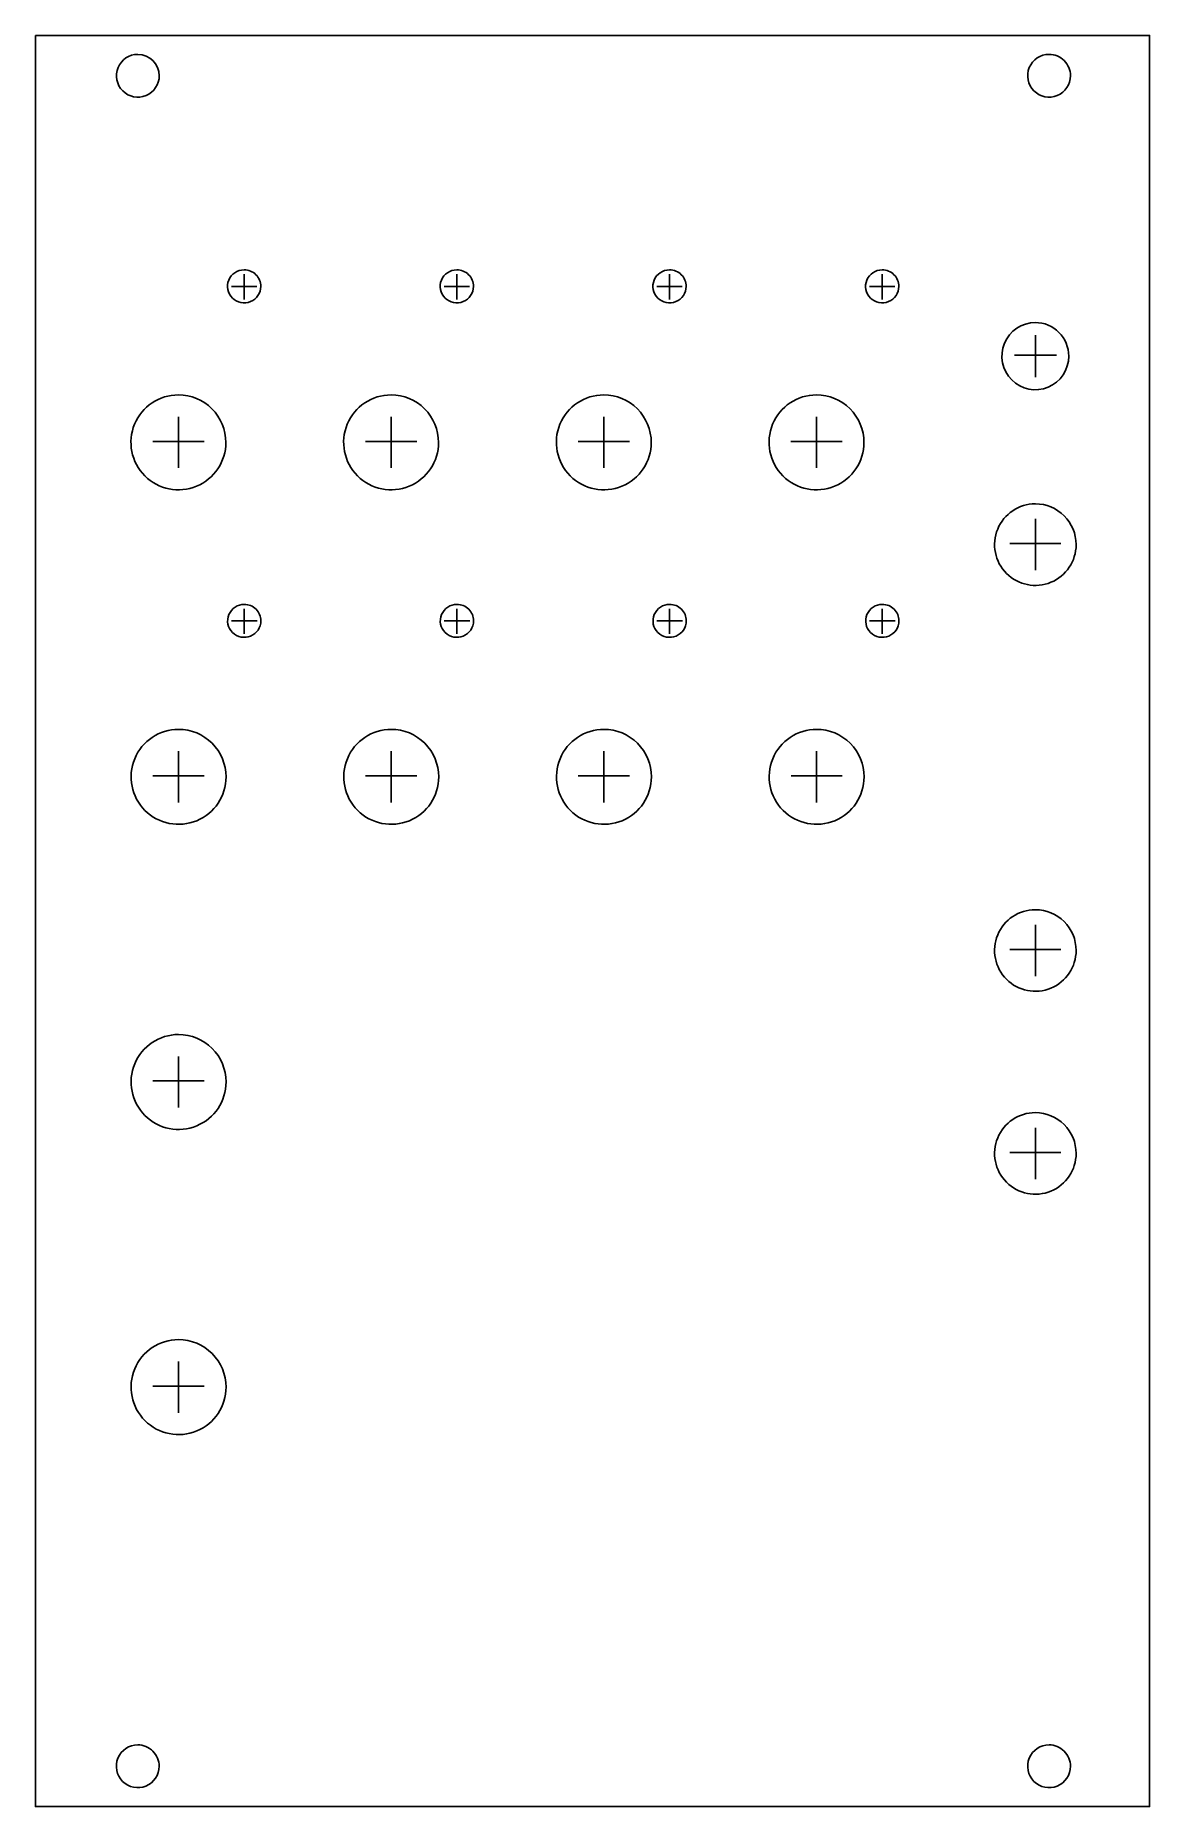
# Model space of a CAD drawing. Extents: x 0 to 81, y 169 to 297.
import ezdxf

# ---------------------------------------------------------------- set-up
doc = ezdxf.new("R2010")
doc.units = 0
doc.layers.add('panel_edge_cuts', color=7, linetype='CONTINUOUS')
doc.layers.add('panel_holes', color=7, linetype='CONTINUOUS')

msp = doc.modelspace()

# ---------------------------------------------------------------- linework, layer by layer
at = {"layer": 'panel_edge_cuts', "color": 7}
for points in [[(0.077194, 296.922815), (80.822822, 296.922815), (80.822822, 168.577185), (0.077194, 168.577185)], [(7.499997, 295.551516)], [(73.540001, 295.551516)], [(7.494874, 173.051495)], [(73.540001, 173.051495)]]:
    msp.add_lwpolyline(points, close=True, dxfattribs=at)
for points in [[(7.499997, 295.551516), (6.872468, 295.551516), (6.306729, 295.173501), (6.066584, 294.59374)], [(9.051512, 294.000001), (9.051512, 294.856879), (8.356875, 295.551516), (7.499997, 295.551516)], [(73.540001, 295.551516), (72.912472, 295.551516), (72.346733, 295.173501), (72.106588, 294.59374)], [(74.637088, 295.097088), (74.346122, 295.388053), (73.951488, 295.551516), (73.540001, 295.551516)], [(6.066584, 294.59374), (5.826439, 294.013978), (5.95918, 293.346644), (6.40291, 292.902914)], [(8.093736, 292.566588), (8.673498, 292.806733), (9.051512, 293.372471), (9.051512, 294.000001)], [(72.106588, 294.59374), (71.866443, 294.013978), (71.999184, 293.346644), (72.442914, 292.902914)], [(74.13374, 292.566588), (74.713502, 292.806733), (75.091516, 293.372471), (75.091516, 294.000001)], [(75.091516, 294.000001), (75.091516, 294.411488), (74.928053, 294.806122), (74.637088, 295.097088)], [(6.40291, 292.902914), (6.84664, 292.459184), (7.513975, 292.326442), (8.093736, 292.566588)], [(72.442914, 292.902914), (72.886644, 292.459184), (73.553979, 292.326442), (74.13374, 292.566588)], [(6.061461, 172.093719), (5.821316, 171.513958), (5.954057, 170.846623), (6.397787, 170.402893)], [(7.494874, 173.051495), (6.867345, 173.051495), (6.301606, 172.673481), (6.061461, 172.093719)], [(8.591961, 172.597067), (8.300995, 172.888032), (7.906361, 173.051495), (7.494874, 173.051495)], [(9.046389, 171.49998), (9.046389, 171.911467), (8.882926, 172.306101), (8.591961, 172.597067)], [(72.106588, 172.093719), (71.866443, 171.513958), (71.999184, 170.846623), (72.442914, 170.402893)], [(73.540001, 173.051495), (72.912472, 173.051495), (72.346733, 172.673481), (72.106588, 172.093719)], [(74.637088, 172.597067), (74.346122, 172.888032), (73.951488, 173.051495), (73.540001, 173.051495)], [(75.091516, 171.49998), (75.091516, 171.911467), (74.928053, 172.306101), (74.637088, 172.597067)], [(8.088613, 170.066567), (8.668375, 170.306712), (9.046389, 170.872451), (9.046389, 171.49998)], [(74.13374, 170.066567), (74.713502, 170.306712), (75.091516, 170.872451), (75.091516, 171.49998)], [(6.397787, 170.402893), (6.841517, 169.959163), (7.508852, 169.826422), (8.088613, 170.066567)], [(72.442914, 170.402893), (72.886644, 169.959163), (73.553979, 169.826422), (74.13374, 170.066567)]]:
    msp.add_open_spline(points, degree=3, dxfattribs=at)
at = {"layer": 'panel_holes', "color": 7}
for points in [[(15.202837, 279.932477)], [(30.616737, 279.932477)], [(46.030637, 279.932477)], [(61.444537, 279.932477)], [(72.543714, 276.11755)], [(10.440374, 270.873113)], [(25.854264, 270.873113)], [(41.268174, 270.873113)], [(56.682074, 270.873113)], [(72.543678, 262.980305)], [(15.213237, 255.694987)], [(30.627137, 255.694987)], [(46.041037, 255.694987)], [(61.454837, 255.694987)], [(10.450674, 246.635613)], [(25.864604, 246.635613)], [(41.278474, 246.635613)], [(56.692374, 246.635613)], [(72.543678, 233.569206)], [(10.450674, 224.525213)], [(72.543678, 218.863646)], [(10.450674, 202.414813)]]:
    msp.add_lwpolyline(points, close=True, dxfattribs=at)
for points in [[(16.127318, 278.737507), (14.278357, 278.737507)], [(15.202837, 279.616904), (15.202837, 277.785797)], [(31.541218, 278.737507), (29.692257, 278.737507)], [(30.616737, 279.616904), (30.616737, 277.785797)], [(46.955118, 278.737507), (45.106157, 278.737507)], [(46.030637, 279.616904), (46.030637, 277.785797)], [(62.369018, 278.737507), (60.520057, 278.737507)], [(61.444537, 279.616904), (61.444537, 277.785797)], [(72.543707, 275.211529), (72.543707, 272.152378)], [(74.065022, 273.742358), (71.022392, 273.742358)], [(10.440369, 269.289253), (10.440369, 265.577321)], [(25.854259, 269.289253), (25.854259, 265.577321)], [(41.268169, 269.289253), (41.268169, 265.577321)], [(56.682069, 269.289253), (56.682069, 265.577321)], [(12.296335, 267.506581), (8.584403, 267.506581)], [(27.710225, 267.506581), (23.998293, 267.506581)], [(43.124135, 267.506581), (39.412203, 267.506581)], [(58.538035, 267.506581), (54.826103, 267.506581)], [(72.543669, 261.880953), (72.543669, 258.169021)], [(74.399635, 260.098281), (70.687703, 260.098281)], [(16.137718, 254.500017), (14.288757, 254.500017)], [(15.213237, 255.379414), (15.213237, 253.548307)], [(31.551618, 254.500017), (29.702657, 254.500017)], [(30.627137, 255.379414), (30.627137, 253.548307)], [(46.965518, 254.500017), (45.116557, 254.500017)], [(46.041037, 255.379414), (46.041037, 253.548307)], [(62.379318, 254.500017), (60.530357, 254.500017)], [(61.454837, 255.379414), (61.454837, 253.548307)], [(10.450669, 245.051753), (10.450669, 241.339821)], [(25.864599, 245.051753), (25.864599, 241.339821)], [(41.278469, 245.051753), (41.278469, 241.339821)], [(56.692369, 245.051753), (56.692369, 241.339821)], [(12.306635, 243.269081), (8.594703, 243.269081)], [(27.720565, 243.269081), (24.008633, 243.269081)], [(43.134435, 243.269081), (39.422503, 243.269081)], [(58.548335, 243.269081), (54.836403, 243.269081)], [(72.543669, 232.469853), (72.543669, 228.757921)], [(74.399635, 230.687181), (70.687703, 230.687181)], [(10.450669, 222.941353), (10.450669, 219.229421)], [(12.306635, 221.158681), (8.594703, 221.158681)], [(72.543669, 217.764293), (72.543669, 214.052361)], [(74.399635, 215.981621), (70.687703, 215.981621)], [(10.450669, 200.830953), (10.450669, 197.119021)], [(12.306635, 199.048281), (8.594703, 199.048281)]]:
    msp.add_lwpolyline(points, dxfattribs=at)
for points in [[(15.202837, 279.932477), (14.714804, 279.932477), (14.274826, 279.641332), (14.088064, 279.194802)], [(16.056048, 279.582479), (15.829762, 279.806579), (15.522853, 279.932477), (15.202837, 279.932477)], [(30.616737, 279.932477), (30.128704, 279.932477), (29.688726, 279.641332), (29.501964, 279.194802)], [(31.469948, 279.582479), (31.243662, 279.806579), (30.936753, 279.932477), (30.616737, 279.932477)], [(46.030637, 279.932477), (45.542604, 279.932477), (45.102626, 279.641332), (44.915864, 279.194802)], [(46.883848, 279.582479), (46.657562, 279.806579), (46.350653, 279.932477), (46.030637, 279.932477)], [(61.444537, 279.932477), (60.956504, 279.932477), (60.516526, 279.641332), (60.329764, 279.194802)], [(62.297748, 279.582479), (62.071462, 279.806579), (61.764553, 279.932477), (61.444537, 279.932477)], [(14.088064, 279.194802), (13.901301, 278.748272), (14.004535, 278.234294), (14.349626, 277.892535)], [(15.664592, 277.633498), (16.115475, 277.818457), (16.409459, 278.254186), (16.409459, 278.737507)], [(16.409459, 278.737507), (16.409459, 279.054433), (16.282333, 279.358378), (16.056048, 279.582479)], [(29.501964, 279.194802), (29.315201, 278.748272), (29.418435, 278.234294), (29.763526, 277.892535)], [(31.078492, 277.633498), (31.529375, 277.818457), (31.823359, 278.254186), (31.823359, 278.737507)], [(31.823359, 278.737507), (31.823359, 279.054433), (31.696233, 279.358378), (31.469948, 279.582479)], [(44.915864, 279.194802), (44.729101, 278.748272), (44.832335, 278.234294), (45.177426, 277.892535)], [(46.492392, 277.633498), (46.943275, 277.818457), (47.237259, 278.254186), (47.237259, 278.737507)], [(47.237259, 278.737507), (47.237259, 279.054433), (47.110133, 279.358378), (46.883848, 279.582479)], [(60.329764, 279.194802), (60.143001, 278.748272), (60.246235, 278.234294), (60.591326, 277.892535)], [(61.906292, 277.633498), (62.357175, 277.818457), (62.651159, 278.254186), (62.651159, 278.737507)], [(62.651159, 278.737507), (62.651159, 279.054433), (62.524033, 279.358378), (62.297748, 279.582479)], [(14.349626, 277.892535), (14.694718, 277.550776), (15.213708, 277.448539), (15.664592, 277.633498)], [(29.763526, 277.892535), (30.108618, 277.550776), (30.627608, 277.448539), (31.078492, 277.633498)], [(45.177426, 277.892535), (45.522518, 277.550776), (46.041508, 277.448539), (46.492392, 277.633498)], [(60.591326, 277.892535), (60.936418, 277.550776), (61.455408, 277.448539), (61.906292, 277.633498)], [(72.543714, 276.11755), (71.56393, 276.11755), (70.680622, 275.524137), (70.305675, 274.614019)], [(74.256636, 275.404182), (73.802341, 275.860943), (73.186184, 276.11755), (72.543714, 276.11755)], [(74.966151, 273.681959), (74.966151, 274.327918), (74.710931, 274.94742), (74.256636, 275.404182)], [(70.305675, 274.614019), (69.930727, 273.703902), (70.137981, 272.656311), (70.830793, 271.959737)], [(73.470741, 271.431767), (74.375943, 271.80875), (74.966151, 272.696855), (74.966151, 273.681959)], [(10.440374, 270.873113), (9.049109, 270.873113), (7.794837, 270.035035), (7.262424, 268.749674)], [(12.872672, 269.865622), (12.227586, 270.510708), (11.352663, 270.873113), (10.440374, 270.873113)], [(25.854264, 270.873113), (24.462999, 270.873113), (23.208727, 270.035035), (22.676314, 268.749674)], [(28.286562, 269.865622), (27.641476, 270.510708), (26.766553, 270.873113), (25.854264, 270.873113)], [(41.268174, 270.873113), (39.876909, 270.873113), (38.622637, 270.035035), (38.090224, 268.749674)], [(43.700472, 269.865622), (43.055386, 270.510708), (42.180463, 270.873113), (41.268174, 270.873113)], [(56.682074, 270.873113), (55.290809, 270.873113), (54.036537, 270.035035), (53.504124, 268.749674)], [(59.114372, 269.865622), (58.469286, 270.510708), (57.594363, 270.873113), (56.682074, 270.873113)], [(70.830793, 271.959737), (71.523605, 271.263163), (72.565538, 271.054784), (73.470741, 271.431767)], [(13.880163, 267.433324), (13.880163, 268.345613), (13.517758, 269.220536), (12.872672, 269.865622)], [(29.294053, 267.433324), (29.294053, 268.345613), (28.931648, 269.220536), (28.286562, 269.865622)], [(44.707963, 267.433324), (44.707963, 268.345613), (44.345558, 269.220536), (43.700472, 269.865622)], [(60.121863, 267.433324), (60.121863, 268.345613), (59.759458, 269.220536), (59.114372, 269.865622)], [(7.262424, 268.749674), (6.73001, 267.464313), (7.024303, 265.984799), (8.008076, 265.001026)], [(22.676314, 268.749674), (22.1439, 267.464313), (22.438193, 265.984799), (23.421966, 265.001026)], [(38.090224, 268.749674), (37.55781, 267.464313), (37.852103, 265.984799), (38.835876, 265.001026)], [(53.504124, 268.749674), (52.97171, 267.464313), (53.266003, 265.984799), (54.249776, 265.001026)], [(11.756724, 264.255374), (13.042085, 264.787787), (13.880163, 266.042059), (13.880163, 267.433324)], [(27.170614, 264.255374), (28.455975, 264.787787), (29.294053, 266.042059), (29.294053, 267.433324)], [(42.584524, 264.255374), (43.869885, 264.787787), (44.707963, 266.042059), (44.707963, 267.433324)], [(57.998424, 264.255374), (59.283785, 264.787787), (60.121863, 266.042059), (60.121863, 267.433324)], [(8.008076, 265.001026), (8.991849, 264.017253), (10.471363, 263.72296), (11.756724, 264.255374)], [(23.421966, 265.001026), (24.405739, 264.017253), (25.885253, 263.72296), (27.170614, 264.255374)], [(38.835876, 265.001026), (39.819649, 264.017253), (41.299163, 263.72296), (42.584524, 264.255374)], [(54.249776, 265.001026), (55.233549, 264.017253), (56.713063, 263.72296), (57.998424, 264.255374)], [(72.543678, 262.980305), (71.348366, 262.980305), (70.270752, 262.260267), (69.813326, 261.155943)], [(74.633399, 262.114715), (74.079171, 262.668943), (73.327475, 262.980305), (72.543678, 262.980305)], [(75.49899, 260.024994), (75.49899, 260.808791), (75.187628, 261.560486), (74.633399, 262.114715)], [(69.813326, 261.155943), (69.3559, 260.051619), (69.608744, 258.780486), (70.453957, 257.935273)], [(73.674627, 257.294642), (74.778951, 257.752068), (75.49899, 258.829682), (75.49899, 260.024994)], [(70.453957, 257.935273), (71.29917, 257.09006), (72.570303, 256.837216), (73.674627, 257.294642)], [(15.213237, 255.694987), (14.725204, 255.694987), (14.285226, 255.403842), (14.098464, 254.957312)], [(16.066448, 255.344989), (15.840162, 255.569089), (15.533253, 255.694987), (15.213237, 255.694987)], [(30.627137, 255.694987), (30.139104, 255.694987), (29.699126, 255.403842), (29.512364, 254.957312)], [(31.480348, 255.344989), (31.254062, 255.569089), (30.947153, 255.694987), (30.627137, 255.694987)], [(46.041037, 255.694987), (45.553004, 255.694987), (45.113026, 255.403842), (44.926264, 254.957312)], [(46.894248, 255.344989), (46.667962, 255.569089), (46.361053, 255.694987), (46.041037, 255.694987)], [(61.454837, 255.694987), (60.966804, 255.694987), (60.526826, 255.403842), (60.340064, 254.957312)], [(62.308048, 255.344989), (62.081762, 255.569089), (61.774853, 255.694987), (61.454837, 255.694987)], [(14.098464, 254.957312), (13.911701, 254.510782), (14.014935, 253.996804), (14.360026, 253.655045)], [(15.674992, 253.396008), (16.125875, 253.580967), (16.419859, 254.016696), (16.419859, 254.500017)], [(16.419859, 254.500017), (16.419859, 254.816943), (16.292733, 255.120888), (16.066448, 255.344989)], [(29.512364, 254.957312), (29.325601, 254.510782), (29.428835, 253.996804), (29.773926, 253.655045)], [(31.088892, 253.396008), (31.539775, 253.580967), (31.833759, 254.016696), (31.833759, 254.500017)], [(31.833759, 254.500017), (31.833759, 254.816943), (31.706633, 255.120888), (31.480348, 255.344989)], [(44.926264, 254.957312), (44.739501, 254.510782), (44.842735, 253.996804), (45.187826, 253.655045)], [(46.502792, 253.396008), (46.953675, 253.580967), (47.247659, 254.016696), (47.247659, 254.500017)], [(47.247659, 254.500017), (47.247659, 254.816943), (47.120533, 255.120888), (46.894248, 255.344989)], [(60.340064, 254.957312), (60.153301, 254.510782), (60.256535, 253.996804), (60.601626, 253.655045)], [(61.916592, 253.396008), (62.367475, 253.580967), (62.661459, 254.016696), (62.661459, 254.500017)], [(62.661459, 254.500017), (62.661459, 254.816943), (62.534333, 255.120888), (62.308048, 255.344989)], [(14.360026, 253.655045), (14.705118, 253.313286), (15.224108, 253.211049), (15.674992, 253.396008)], [(29.773926, 253.655045), (30.119018, 253.313286), (30.638008, 253.211049), (31.088892, 253.396008)], [(45.187826, 253.655045), (45.532918, 253.313286), (46.051908, 253.211049), (46.502792, 253.396008)], [(60.601626, 253.655045), (60.946718, 253.313286), (61.465708, 253.211049), (61.916592, 253.396008)], [(10.450674, 246.635613), (9.059409, 246.635613), (7.805137, 245.797535), (7.272724, 244.512174)], [(12.882972, 245.628122), (12.237886, 246.273208), (11.362963, 246.635613), (10.450674, 246.635613)], [(25.864604, 246.635613), (24.473339, 246.635613), (23.219067, 245.797535), (22.686654, 244.512174)], [(28.296902, 245.628122), (27.651816, 246.273208), (26.776893, 246.635613), (25.864604, 246.635613)], [(41.278474, 246.635613), (39.887209, 246.635613), (38.632937, 245.797535), (38.100524, 244.512174)], [(43.710772, 245.628122), (43.065686, 246.273208), (42.190763, 246.635613), (41.278474, 246.635613)], [(56.692374, 246.635613), (55.301109, 246.635613), (54.046837, 245.797535), (53.514424, 244.512174)], [(59.124672, 245.628122), (58.479586, 246.273208), (57.604663, 246.635613), (56.692374, 246.635613)], [(13.890463, 243.195824), (13.890463, 244.108113), (13.528058, 244.983036), (12.882972, 245.628122)], [(29.304393, 243.195824), (29.304393, 244.108113), (28.941988, 244.983036), (28.296902, 245.628122)], [(44.718263, 243.195824), (44.718263, 244.108113), (44.355858, 244.983036), (43.710772, 245.628122)], [(60.132163, 243.195824), (60.132163, 244.108113), (59.769758, 244.983036), (59.124672, 245.628122)], [(7.272724, 244.512174), (6.74031, 243.226813), (7.034603, 241.747299), (8.018376, 240.763526)], [(22.686654, 244.512174), (22.15424, 243.226813), (22.448533, 241.747299), (23.432306, 240.763526)], [(38.100524, 244.512174), (37.56811, 243.226813), (37.862403, 241.747299), (38.846176, 240.763526)], [(53.514424, 244.512174), (52.98201, 243.226813), (53.276303, 241.747299), (54.260076, 240.763526)], [(11.767024, 240.017874), (13.052385, 240.550287), (13.890463, 241.804559), (13.890463, 243.195824)], [(27.180954, 240.017874), (28.466315, 240.550287), (29.304393, 241.804559), (29.304393, 243.195824)], [(42.594824, 240.017874), (43.880185, 240.550287), (44.718263, 241.804559), (44.718263, 243.195824)], [(58.008724, 240.017874), (59.294085, 240.550287), (60.132163, 241.804559), (60.132163, 243.195824)], [(8.018376, 240.763526), (9.002149, 239.779753), (10.481663, 239.48546), (11.767024, 240.017874)], [(23.432306, 240.763526), (24.416079, 239.779753), (25.895593, 239.48546), (27.180954, 240.017874)], [(38.846176, 240.763526), (39.829949, 239.779753), (41.309463, 239.48546), (42.594824, 240.017874)], [(54.260076, 240.763526), (55.243849, 239.779753), (56.723363, 239.48546), (58.008724, 240.017874)], [(72.543678, 233.569206), (71.348366, 233.569206), (70.270752, 232.849167), (69.813326, 231.744843)], [(74.633399, 232.703615), (74.079171, 233.257843), (73.327475, 233.569206), (72.543678, 233.569206)], [(75.49899, 230.613894), (75.49899, 231.397691), (75.187628, 232.149386), (74.633399, 232.703615)], [(69.813326, 231.744843), (69.3559, 230.640519), (69.608744, 229.369386), (70.453957, 228.524173)], [(73.674627, 227.883542), (74.778951, 228.340968), (75.49899, 229.418582), (75.49899, 230.613894)], [(70.453957, 228.524173), (71.29917, 227.67896), (72.570303, 227.426116), (73.674627, 227.883542)], [(10.450674, 224.525213), (9.059409, 224.525213), (7.805137, 223.687135), (7.272724, 222.401774)], [(12.882972, 223.517722), (12.237886, 224.162808), (11.362963, 224.525213), (10.450674, 224.525213)], [(13.890463, 221.085424), (13.890463, 221.997713), (13.528058, 222.872636), (12.882972, 223.517722)], [(7.272724, 222.401774), (6.74031, 221.116413), (7.034603, 219.636899), (8.018376, 218.653126)], [(11.767024, 217.907474), (13.052385, 218.439887), (13.890463, 219.694159), (13.890463, 221.085424)], [(8.018376, 218.653126), (9.002149, 217.669353), (10.481663, 217.37506), (11.767024, 217.907474)], [(72.543678, 218.863646), (71.348366, 218.863646), (70.270752, 218.143607), (69.813326, 217.039283)], [(74.633399, 217.998055), (74.079171, 218.552283), (73.327475, 218.863646), (72.543678, 218.863646)], [(69.813326, 217.039283), (69.3559, 215.934959), (69.608744, 214.663826), (70.453957, 213.818613)], [(75.49899, 215.908334), (75.49899, 216.692131), (75.187628, 217.443826), (74.633399, 217.998055)], [(73.674627, 213.177982), (74.778951, 213.635408), (75.49899, 214.713022), (75.49899, 215.908334)], [(70.453957, 213.818613), (71.29917, 212.9734), (72.570303, 212.720556), (73.674627, 213.177982)], [(10.450674, 202.414813), (9.059409, 202.414813), (7.805137, 201.576735), (7.272724, 200.291374)], [(12.882972, 201.407322), (12.237886, 202.052408), (11.362963, 202.414813), (10.450674, 202.414813)], [(7.272724, 200.291374), (6.74031, 199.006013), (7.034603, 197.526499), (8.018376, 196.542726)], [(13.890463, 198.975024), (13.890463, 199.887313), (13.528058, 200.762236), (12.882972, 201.407322)], [(11.767024, 195.797074), (13.052385, 196.329487), (13.890463, 197.583759), (13.890463, 198.975024)], [(8.018376, 196.542726), (9.002149, 195.558953), (10.481663, 195.26466), (11.767024, 195.797074)]]:
    msp.add_open_spline(points, degree=3, dxfattribs=at)

doc.saveas('drawing.dxf')
